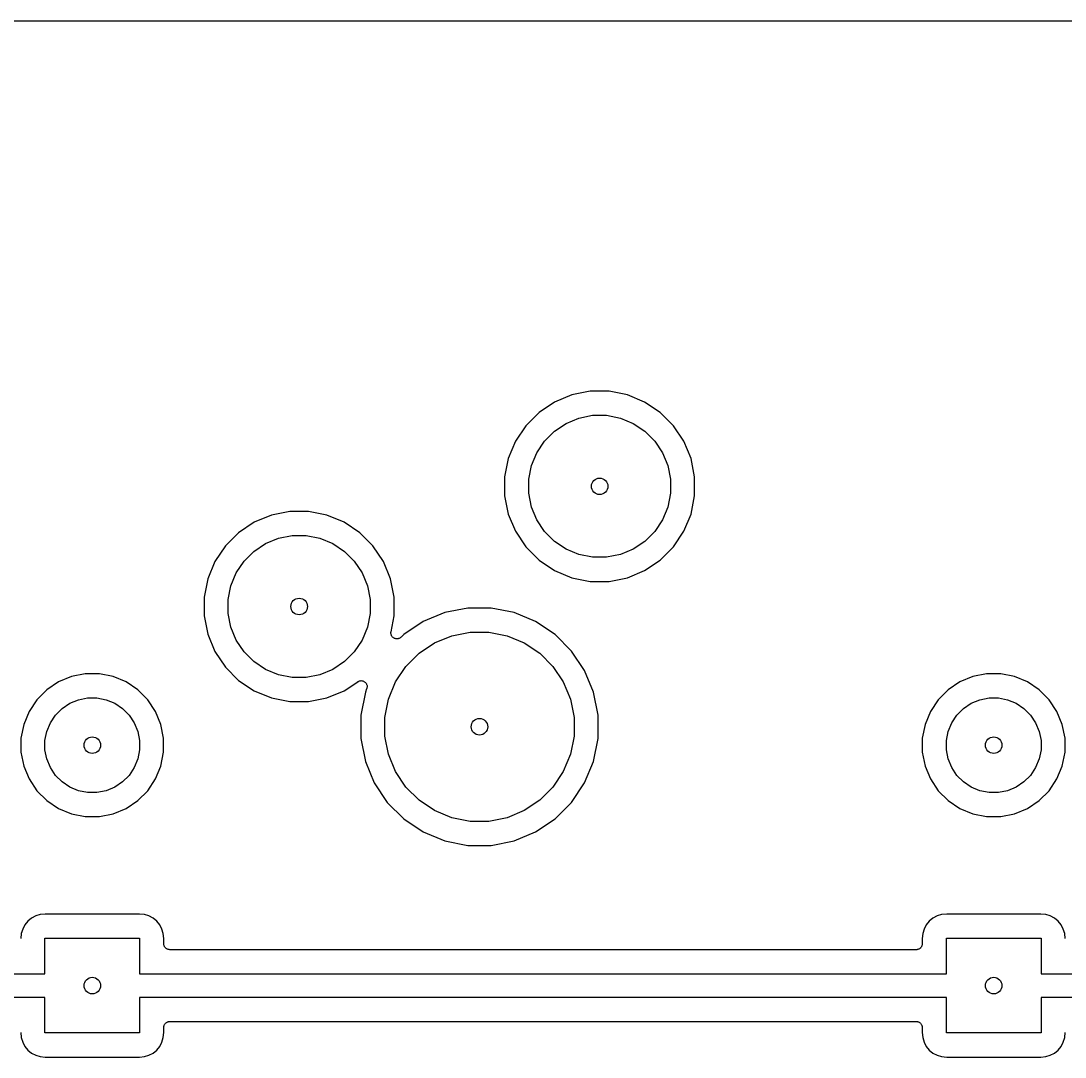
# Model space of a CAD drawing. Extents: x 1.5 to 15, y -8.3 to -3.1.
# Drawn here: x 4.394 to 5.263, y -3.962 to -3.1 of the extents above; entities that cross this region are included whole.
import ezdxf

# ---------------------------------------------------------------- set-up
doc = ezdxf.new("R2010")
doc.units = 0
doc.header["$MEASUREMENT"] = 0
doc.layers.add('BLACK', color=7, linetype='CONTINUOUS')

msp = doc.modelspace()

# ---------------------------------------------------------------- linework, layer by layer
at = {"layer": 'BLACK', "linetype": 'CONTINUOUS'}
for p, q in [((1.50728, -3.10002), (6.49236, -3.10002)), ((4.85253, -3.41119), (4.83814, -3.41715)), ((4.8678, -3.40815), (4.85253, -3.41119)), ((4.88338, -3.40815), (4.8678, -3.40815)), ((4.89865, -3.41119), (4.88338, -3.40815)), ((4.91304, -3.41715), (4.89865, -3.41119)), ((4.83814, -3.41715), (4.8252, -3.4258)), ((4.92599, -3.4258), (4.91304, -3.41715)), ((4.8252, -3.4258), (4.81418, -3.43681)), ((4.84762, -3.43487), (4.85836, -3.43042)), ((4.85836, -3.43042), (4.86977, -3.42815)), ((4.86977, -3.42815), (4.88141, -3.42815)), ((4.88141, -3.42815), (4.89282, -3.43042)), ((4.89282, -3.43042), (4.90356, -3.43487)), ((4.937, -3.43681), (4.92599, -3.4258)), ((4.81418, -3.43681), (4.80553, -3.44976)), ((4.83795, -3.44133), (4.84762, -3.43487)), ((4.90356, -3.43487), (4.91324, -3.44133)), ((4.94565, -3.44976), (4.937, -3.43681)), ((4.82972, -3.44956), (4.83795, -3.44133)), ((4.91324, -3.44133), (4.92146, -3.44956)), ((4.80553, -3.44976), (4.79957, -3.46415)), ((4.82326, -3.45923), (4.82972, -3.44956)), ((4.92146, -3.44956), (4.92792, -3.45923)), ((4.95161, -3.46415), (4.94565, -3.44976)), ((4.79957, -3.46415), (4.79654, -3.47942)), ((4.8188, -3.46998), (4.82326, -3.45923)), ((4.92792, -3.45923), (4.93238, -3.46998)), ((4.95465, -3.47942), (4.95161, -3.46415)), ((4.81654, -3.48139), (4.8188, -3.46998)), ((4.93238, -3.46998), (4.93465, -3.48139)), ((4.79654, -3.47942), (4.79654, -3.49499)), ((4.81654, -3.49302), (4.81654, -3.48139)), ((4.93465, -3.48139), (4.93465, -3.49302)), ((4.95465, -3.49499), (4.95465, -3.47942)), ((4.79654, -3.49499), (4.79957, -3.51026)), ((4.8188, -3.50443), (4.81654, -3.49302)), ((4.93465, -3.49302), (4.93238, -3.50443)), ((4.95161, -3.51026), (4.95465, -3.49499)), ((4.6178, -3.50815), (4.60253, -3.51119)), ((4.63338, -3.50815), (4.6178, -3.50815)), ((4.64865, -3.51119), (4.63338, -3.50815)), ((4.82326, -3.51518), (4.8188, -3.50443)), ((4.93238, -3.50443), (4.92792, -3.51518)), ((4.58814, -3.51715), (4.5752, -3.5258)), ((4.60253, -3.51119), (4.58814, -3.51715)), ((4.66304, -3.51715), (4.64865, -3.51119)), ((4.67599, -3.5258), (4.66304, -3.51715)), ((4.79957, -3.51026), (4.80553, -3.52465)), ((4.82972, -3.52485), (4.82326, -3.51518)), ((4.92792, -3.51518), (4.92146, -3.52485)), ((4.94565, -3.52465), (4.95161, -3.51026)), ((4.5752, -3.5258), (4.56418, -3.53681)), ((4.687, -3.53681), (4.67599, -3.5258)), ((4.80553, -3.52465), (4.81418, -3.5376)), ((4.83795, -3.53308), (4.82972, -3.52485)), ((4.92146, -3.52485), (4.91324, -3.53308)), ((4.937, -3.5376), (4.94565, -3.52465)), ((4.58795, -3.54133), (4.59762, -3.53487)), ((4.59762, -3.53487), (4.60836, -3.53042)), ((4.60836, -3.53042), (4.61977, -3.52815)), ((4.61977, -3.52815), (4.63141, -3.52815)), ((4.63141, -3.52815), (4.64282, -3.53042)), ((4.64282, -3.53042), (4.65356, -3.53487)), ((4.65356, -3.53487), (4.66324, -3.54133)), ((4.84762, -3.53954), (4.83795, -3.53308)), ((4.91324, -3.53308), (4.90356, -3.53954)), ((4.56418, -3.53681), (4.55553, -3.54976)), ((4.57972, -3.54956), (4.58795, -3.54133)), ((4.66324, -3.54133), (4.67146, -3.54956)), ((4.69565, -3.54976), (4.687, -3.53681)), ((4.81418, -3.5376), (4.8252, -3.54861)), ((4.85836, -3.54399), (4.84762, -3.53954)), ((4.86977, -3.54626), (4.85836, -3.54399)), ((4.89282, -3.54399), (4.88141, -3.54626)), ((4.90356, -3.53954), (4.89282, -3.54399)), ((4.92599, -3.54861), (4.937, -3.5376)), ((4.55553, -3.54976), (4.54957, -3.56415)), ((4.57326, -3.55923), (4.57972, -3.54956)), ((4.67146, -3.54956), (4.67792, -3.55923)), ((4.70161, -3.56415), (4.69565, -3.54976)), ((4.8252, -3.54861), (4.83814, -3.55726)), ((4.88141, -3.54626), (4.86977, -3.54626)), ((4.91304, -3.55726), (4.92599, -3.54861)), ((4.5688, -3.56998), (4.57326, -3.55923)), ((4.67792, -3.55923), (4.68238, -3.56998)), ((4.83814, -3.55726), (4.85253, -3.56322)), ((4.89865, -3.56322), (4.91304, -3.55726)), ((4.54957, -3.56415), (4.54654, -3.57942)), ((4.56654, -3.58139), (4.5688, -3.56998)), ((4.68238, -3.56998), (4.68465, -3.58139)), ((4.70465, -3.57942), (4.70161, -3.56415)), ((4.85253, -3.56322), (4.8678, -3.56626)), ((4.8678, -3.56626), (4.88338, -3.56626)), ((4.88338, -3.56626), (4.89865, -3.56322)), ((4.54654, -3.57942), (4.54654, -3.59499)), ((4.70465, -3.59499), (4.70465, -3.57942)), ((4.56654, -3.59302), (4.56654, -3.58139)), ((4.68465, -3.58139), (4.68465, -3.59302)), ((4.54654, -3.59499), (4.54957, -3.61026)), ((4.5688, -3.60443), (4.56654, -3.59302)), ((4.68465, -3.59302), (4.68238, -3.60443)), ((4.70202, -3.60818), (4.70465, -3.59499)), ((4.74679, -3.59226), (4.72882, -3.5997)), ((4.76587, -3.58846), (4.74679, -3.59226)), ((4.78532, -3.58846), (4.76587, -3.58846)), ((4.80439, -3.59226), (4.78532, -3.58846)), ((4.82236, -3.5997), (4.80439, -3.59226)), ((4.57326, -3.61518), (4.5688, -3.60443)), ((4.68238, -3.60443), (4.67792, -3.61518)), ((4.72882, -3.5997), (4.71265, -3.61051)), ((4.83853, -3.61051), (4.82236, -3.5997)), ((4.54957, -3.61026), (4.55553, -3.62465)), ((4.70193, -3.60914), (4.70197, -3.60866)), ((4.70193, -3.60915), (4.70193, -3.60914)), ((4.70197, -3.60963), (4.70193, -3.60915)), ((4.70193, -3.60915), (4.70193, -3.60915)), ((4.70197, -3.60866), (4.70202, -3.60818)), ((4.70202, -3.61011), (4.70197, -3.60963)), ((4.70202, -3.61012), (4.70202, -3.61011)), ((4.70202, -3.61013), (4.70202, -3.61012)), ((4.70216, -3.61059), (4.70202, -3.61013)), ((4.7023, -3.61105), (4.70216, -3.61059)), ((4.7023, -3.61106), (4.7023, -3.61105)), ((4.7023, -3.61105), (4.7023, -3.61105)), ((4.70253, -3.61149), (4.7023, -3.61106)), ((4.70275, -3.61191), (4.70253, -3.61149)), ((4.70276, -3.61192), (4.70275, -3.61191)), ((4.70306, -3.61229), (4.70276, -3.61192)), ((4.70276, -3.61192), (4.70276, -3.61192)), ((4.70337, -3.61267), (4.70306, -3.61229)), ((4.70337, -3.61268), (4.70337, -3.61267)), ((4.70337, -3.61267), (4.70337, -3.61267)), ((4.70374, -3.61298), (4.70337, -3.61268)), ((4.70411, -3.61329), (4.70374, -3.61298)), ((4.70412, -3.6133), (4.70411, -3.61329)), ((4.70413, -3.6133), (4.70412, -3.6133)), ((4.70455, -3.61353), (4.70413, -3.6133)), ((4.70497, -3.61376), (4.70455, -3.61353)), ((4.70498, -3.61376), (4.70497, -3.61376)), ((4.70498, -3.61377), (4.70498, -3.61376)), ((4.70545, -3.61391), (4.70498, -3.61377)), ((4.7059, -3.61405), (4.70545, -3.61391)), ((4.70591, -3.61405), (4.7059, -3.61405)), ((4.70592, -3.61406), (4.70591, -3.61405)), ((4.7064, -3.61411), (4.70592, -3.61406)), ((4.70687, -3.61416), (4.7064, -3.61411)), ((4.70688, -3.61416), (4.70687, -3.61416)), ((4.70689, -3.61416), (4.70688, -3.61416)), ((4.70736, -3.61412), (4.70689, -3.61416)), ((4.70785, -3.61407), (4.70736, -3.61412)), ((4.70786, -3.61407), (4.70785, -3.61407)), ((4.70785, -3.61407), (4.70785, -3.61407)), ((4.70832, -3.61394), (4.70786, -3.61407)), ((4.70878, -3.6138), (4.70832, -3.61394)), ((4.70879, -3.6138), (4.70878, -3.6138)), ((4.70923, -3.61357), (4.70879, -3.6138)), ((4.70879, -3.6138), (4.70879, -3.6138)), ((4.70965, -3.61335), (4.70923, -3.61357)), ((4.70966, -3.61335), (4.70965, -3.61335)), ((4.70965, -3.61335), (4.70965, -3.61335)), ((4.71003, -3.61304), (4.70966, -3.61335)), ((4.71041, -3.61274), (4.71003, -3.61304)), ((4.71042, -3.61273), (4.71041, -3.61274)), ((4.71046, -3.61269), (4.71042, -3.61273)), ((4.71042, -3.61273), (4.71042, -3.61273)), ((4.71042, -3.61273), (4.71042, -3.61273)), ((4.71265, -3.61051), (4.71046, -3.61269)), ((4.73829, -3.61743), (4.75262, -3.61149)), ((4.75262, -3.61149), (4.76784, -3.60846)), ((4.76784, -3.60846), (4.78335, -3.60846)), ((4.78335, -3.60846), (4.79856, -3.61149)), ((4.79856, -3.61149), (4.81289, -3.61743)), ((4.85229, -3.62426), (4.83853, -3.61051)), ((4.57972, -3.62485), (4.57326, -3.61518)), ((4.67792, -3.61518), (4.67146, -3.62485)), ((4.7254, -3.62604), (4.73829, -3.61743)), ((4.81289, -3.61743), (4.82578, -3.62604)), ((4.55553, -3.62465), (4.56418, -3.6376)), ((4.58795, -3.63308), (4.57972, -3.62485)), ((4.67146, -3.62485), (4.66324, -3.63308)), ((4.71443, -3.63701), (4.7254, -3.62604)), ((4.82578, -3.62604), (4.83675, -3.63701)), ((4.86309, -3.64043), (4.85229, -3.62426)), ((4.56418, -3.6376), (4.5752, -3.64861)), ((4.59762, -3.63954), (4.58795, -3.63308)), ((4.60836, -3.64399), (4.59762, -3.63954)), ((4.65356, -3.63954), (4.64282, -3.64399)), ((4.66324, -3.63308), (4.65356, -3.63954)), ((4.70581, -3.64991), (4.71443, -3.63701)), ((4.83675, -3.63701), (4.84537, -3.64991)), ((4.87054, -3.6584), (4.86309, -3.64043)), ((4.43615, -3.64547), (4.42534, -3.64995)), ((4.44762, -3.64319), (4.43615, -3.64547)), ((4.45931, -3.64319), (4.44762, -3.64319)), ((4.47078, -3.64547), (4.45931, -3.64319)), ((4.48159, -3.64995), (4.47078, -3.64547)), ((4.5752, -3.64861), (4.58814, -3.65726)), ((4.61977, -3.64626), (4.60836, -3.64399)), ((4.63141, -3.64626), (4.61977, -3.64626)), ((4.64282, -3.64399), (4.63141, -3.64626)), ((4.67482, -3.64945), (4.67524, -3.64923)), ((4.67524, -3.64923), (4.67525, -3.64923)), ((4.67525, -3.64923), (4.67526, -3.64923)), ((4.67526, -3.64923), (4.67572, -3.6491)), ((4.67572, -3.6491), (4.67618, -3.64896)), ((4.67618, -3.64896), (4.67619, -3.64896)), ((4.67619, -3.64896), (4.67667, -3.64892)), ((4.67619, -3.64896), (4.67619, -3.64896)), ((4.67667, -3.64892), (4.67715, -3.64887)), ((4.67715, -3.64887), (4.67716, -3.64887)), ((4.67716, -3.64887), (4.67717, -3.64887)), ((4.67717, -3.64887), (4.67766, -3.64893)), ((4.67766, -3.64893), (4.67812, -3.64898)), ((4.67812, -3.64898), (4.67813, -3.64898)), ((4.67813, -3.64898), (4.67814, -3.64898)), ((4.67814, -3.64898), (4.67861, -3.64913)), ((4.67861, -3.64913), (4.67905, -3.64927)), ((5.18615, -3.64547), (5.17534, -3.64995)), ((5.19762, -3.64319), (5.18615, -3.64547)), ((5.20931, -3.64319), (5.19762, -3.64319)), ((5.22078, -3.64547), (5.20931, -3.64319)), ((5.23159, -3.64995), (5.22078, -3.64547)), ((4.41562, -3.65644), (4.40735, -3.66471)), ((4.42534, -3.64995), (4.41562, -3.65644)), ((4.49131, -3.65644), (4.48159, -3.64995)), ((4.49958, -3.66471), (4.49131, -3.65644)), ((4.58814, -3.65726), (4.60253, -3.66322)), ((4.64865, -3.66322), (4.66304, -3.65726)), ((4.66304, -3.65726), (4.67433, -3.64972)), ((4.67433, -3.64972), (4.67438, -3.64968)), ((4.67438, -3.64968), (4.67438, -3.64968)), ((4.67438, -3.64968), (4.67438, -3.64968)), ((4.67438, -3.64968), (4.67439, -3.64968)), ((4.67439, -3.64968), (4.67482, -3.64945)), ((4.67905, -3.64927), (4.67906, -3.64927)), ((4.67906, -3.64927), (4.67907, -3.64927)), ((4.67907, -3.64927), (4.6795, -3.64951)), ((4.6795, -3.64951), (4.67991, -3.64973)), ((4.67991, -3.64973), (4.67992, -3.64974)), ((4.67992, -3.64974), (4.67992, -3.64974)), ((4.67992, -3.64974), (4.6803, -3.65005)), ((4.6803, -3.65005), (4.68066, -3.65036)), ((4.68173, -3.65579), (4.68064, -3.6584)), ((4.68066, -3.65036), (4.68067, -3.65036)), ((4.68067, -3.65036), (4.68067, -3.65037)), ((4.68067, -3.65037), (4.68098, -3.65074)), ((4.68098, -3.65074), (4.68128, -3.65111)), ((4.68128, -3.65111), (4.68128, -3.65112)), ((4.68128, -3.65112), (4.68129, -3.65112)), ((4.68129, -3.65112), (4.68152, -3.65156)), ((4.68152, -3.65156), (4.68174, -3.65198)), ((4.68187, -3.65533), (4.68173, -3.65579)), ((4.68174, -3.65198), (4.68174, -3.65198)), ((4.68174, -3.65198), (4.68174, -3.65199)), ((4.68174, -3.65199), (4.68188, -3.65246)), ((4.68201, -3.65487), (4.68187, -3.65533)), ((4.68188, -3.65246), (4.68202, -3.65291)), ((4.68206, -3.65438), (4.68201, -3.65485)), ((4.68201, -3.65485), (4.68201, -3.65486)), ((4.68201, -3.65486), (4.68201, -3.65487)), ((4.68202, -3.65291), (4.68202, -3.65292)), ((4.68202, -3.65292), (4.68202, -3.65292)), ((4.68202, -3.65292), (4.68206, -3.65342)), ((4.68206, -3.65342), (4.68211, -3.65388)), ((4.68211, -3.65389), (4.68206, -3.65438)), ((4.68211, -3.65388), (4.68211, -3.65389)), ((4.68211, -3.65389), (4.68211, -3.65389)), ((4.69988, -3.66424), (4.70581, -3.64991)), ((4.84537, -3.64991), (4.8513, -3.66424)), ((5.16562, -3.65644), (5.15735, -3.66471)), ((5.17534, -3.64995), (5.16562, -3.65644)), ((5.24131, -3.65644), (5.23159, -3.64995)), ((5.24958, -3.66471), (5.24131, -3.65644)), ((4.40735, -3.66471), (4.40085, -3.67444)), ((4.43482, -3.66767), (4.44198, -3.6647)), ((4.44198, -3.6647), (4.44959, -3.66319)), ((4.44959, -3.66319), (4.45734, -3.66319)), ((4.45734, -3.66319), (4.46495, -3.6647)), ((4.46495, -3.6647), (4.47211, -3.66767)), ((4.50608, -3.67444), (4.49958, -3.66471)), ((4.60253, -3.66322), (4.6178, -3.66626)), ((4.6178, -3.66626), (4.63338, -3.66626)), ((4.63338, -3.66626), (4.64865, -3.66322)), ((4.68064, -3.6584), (4.67685, -3.67748)), ((4.69685, -3.67945), (4.69988, -3.66424)), ((4.8513, -3.66424), (4.85433, -3.67945)), ((4.87433, -3.67748), (4.87054, -3.6584)), ((5.15735, -3.66471), (5.15085, -3.67444)), ((5.18482, -3.66767), (5.19198, -3.6647)), ((5.19198, -3.6647), (5.19959, -3.66319)), ((5.19959, -3.66319), (5.20734, -3.66319)), ((5.20734, -3.66319), (5.21495, -3.6647)), ((5.21495, -3.6647), (5.22211, -3.66767)), ((5.25608, -3.67444), (5.24958, -3.66471)), ((4.40085, -3.67444), (4.39638, -3.68524)), ((4.42288, -3.67746), (4.42837, -3.67198)), ((4.42837, -3.67198), (4.43482, -3.66767)), ((4.47211, -3.66767), (4.47856, -3.67198)), ((4.47856, -3.67198), (4.48405, -3.67746)), ((4.51055, -3.68524), (4.50608, -3.67444)), ((5.15085, -3.67444), (5.14638, -3.68524)), ((5.17288, -3.67746), (5.17837, -3.67198)), ((5.17837, -3.67198), (5.18482, -3.66767)), ((5.22211, -3.66767), (5.22856, -3.67198)), ((5.22856, -3.67198), (5.23405, -3.67746)), ((5.26055, -3.68524), (5.25608, -3.67444)), ((4.41561, -3.69108), (4.41858, -3.68391)), ((4.41858, -3.68391), (4.42288, -3.67746)), ((4.48405, -3.67746), (4.48835, -3.68391)), ((4.48835, -3.68391), (4.49132, -3.69108)), ((4.67685, -3.67748), (4.67685, -3.69693)), ((4.69685, -3.69496), (4.69685, -3.67945)), ((4.85433, -3.67945), (4.85433, -3.69496)), ((4.87433, -3.69693), (4.87433, -3.67748)), ((5.16561, -3.69108), (5.16858, -3.68391)), ((5.16858, -3.68391), (5.17288, -3.67746)), ((5.23405, -3.67746), (5.23835, -3.68391)), ((5.23835, -3.68391), (5.24132, -3.69108)), ((4.39638, -3.68524), (4.39409, -3.69671)), ((4.41409, -3.69868), (4.41561, -3.69108)), ((4.49132, -3.69108), (4.49283, -3.69868)), ((4.51283, -3.69671), (4.51055, -3.68524)), ((5.14638, -3.68524), (5.14409, -3.69671)), ((5.16409, -3.69868), (5.16561, -3.69108)), ((5.24132, -3.69108), (5.24283, -3.69868)), ((5.26283, -3.69671), (5.26055, -3.68524)), ((4.39409, -3.69671), (4.39409, -3.70841)), ((4.41409, -3.70644), (4.41409, -3.69868)), ((4.49283, -3.69868), (4.49283, -3.70644)), ((4.51283, -3.70841), (4.51283, -3.69671)), ((4.67685, -3.69693), (4.68064, -3.71601)), ((4.69988, -3.71017), (4.69685, -3.69496)), ((4.85433, -3.69496), (4.8513, -3.71017)), ((4.87054, -3.71601), (4.87433, -3.69693)), ((5.14409, -3.69671), (5.14409, -3.70841)), ((5.16409, -3.70644), (5.16409, -3.69868)), ((5.24283, -3.69868), (5.24283, -3.70644)), ((5.26283, -3.70841), (5.26283, -3.69671)), ((4.39409, -3.70841), (4.39638, -3.71988)), ((4.41561, -3.71404), (4.41409, -3.70644)), ((4.49283, -3.70644), (4.49132, -3.71404)), ((4.51055, -3.71988), (4.51283, -3.70841)), ((5.14409, -3.70841), (5.14638, -3.71988)), ((5.16561, -3.71404), (5.16409, -3.70644)), ((5.24283, -3.70644), (5.24132, -3.71404)), ((5.26055, -3.71988), (5.26283, -3.70841)), ((4.41858, -3.72121), (4.41561, -3.71404)), ((4.49132, -3.71404), (4.48835, -3.72121)), ((4.68064, -3.71601), (4.68809, -3.73398)), ((4.70581, -3.7245), (4.69988, -3.71017)), ((4.8513, -3.71017), (4.84537, -3.7245)), ((4.86309, -3.73398), (4.87054, -3.71601)), ((5.16858, -3.72121), (5.16561, -3.71404)), ((5.24132, -3.71404), (5.23835, -3.72121)), ((4.39638, -3.71988), (4.40085, -3.73068)), ((4.42288, -3.72766), (4.41858, -3.72121)), ((4.48835, -3.72121), (4.48405, -3.72766)), ((4.50608, -3.73068), (4.51055, -3.71988)), ((4.71443, -3.7374), (4.70581, -3.7245)), ((4.84537, -3.7245), (4.83675, -3.7374)), ((5.14638, -3.71988), (5.15085, -3.73068)), ((5.17288, -3.72766), (5.16858, -3.72121)), ((5.23835, -3.72121), (5.23405, -3.72766)), ((5.25608, -3.73068), (5.26055, -3.71988)), ((4.40085, -3.73068), (4.40735, -3.74041)), ((4.42837, -3.73314), (4.42288, -3.72766)), ((4.43482, -3.73745), (4.42837, -3.73314)), ((4.47856, -3.73314), (4.47211, -3.73745)), ((4.48405, -3.72766), (4.47856, -3.73314)), ((4.49958, -3.74041), (4.50608, -3.73068)), ((4.68809, -3.73398), (4.69889, -3.75015)), ((4.85229, -3.75015), (4.86309, -3.73398)), ((5.15085, -3.73068), (5.15735, -3.74041)), ((5.17837, -3.73314), (5.17288, -3.72766)), ((5.18482, -3.73745), (5.17837, -3.73314)), ((5.22856, -3.73314), (5.22211, -3.73745)), ((5.23405, -3.72766), (5.22856, -3.73314)), ((5.24958, -3.74041), (5.25608, -3.73068)), ((4.40735, -3.74041), (4.41562, -3.74867)), ((4.44198, -3.74042), (4.43482, -3.73745)), ((4.44959, -3.74193), (4.44198, -3.74042)), ((4.45734, -3.74193), (4.44959, -3.74193)), ((4.46495, -3.74042), (4.45734, -3.74193)), ((4.47211, -3.73745), (4.46495, -3.74042)), ((4.49131, -3.74867), (4.49958, -3.74041)), ((4.7254, -3.74837), (4.71443, -3.7374)), ((4.83675, -3.7374), (4.82578, -3.74837)), ((5.15735, -3.74041), (5.16562, -3.74867)), ((5.19198, -3.74042), (5.18482, -3.73745)), ((5.19959, -3.74193), (5.19198, -3.74042)), ((5.20734, -3.74193), (5.19959, -3.74193)), ((5.21495, -3.74042), (5.20734, -3.74193)), ((5.22211, -3.73745), (5.21495, -3.74042)), ((5.24131, -3.74867), (5.24958, -3.74041)), ((4.41562, -3.74867), (4.42534, -3.75517)), ((4.48159, -3.75517), (4.49131, -3.74867)), ((4.69889, -3.75015), (4.71265, -3.7639)), ((4.73829, -3.75698), (4.7254, -3.74837)), ((4.82578, -3.74837), (4.81289, -3.75698)), ((4.83853, -3.7639), (4.85229, -3.75015)), ((5.16562, -3.74867), (5.17534, -3.75517)), ((5.23159, -3.75517), (5.24131, -3.74867)), ((4.42534, -3.75517), (4.43615, -3.75965)), ((4.43615, -3.75965), (4.44762, -3.76193)), ((4.44762, -3.76193), (4.45931, -3.76193)), ((4.45931, -3.76193), (4.47078, -3.75965)), ((4.47078, -3.75965), (4.48159, -3.75517)), ((4.75262, -3.76292), (4.73829, -3.75698)), ((4.81289, -3.75698), (4.79856, -3.76292)), ((5.17534, -3.75517), (5.18615, -3.75965)), ((5.18615, -3.75965), (5.19762, -3.76193)), ((5.19762, -3.76193), (5.20931, -3.76193)), ((5.20931, -3.76193), (5.22078, -3.75965)), ((5.22078, -3.75965), (5.23159, -3.75517)), ((4.71265, -3.7639), (4.72882, -3.77471)), ((4.76784, -3.76594), (4.75262, -3.76292)), ((4.78335, -3.76594), (4.76784, -3.76594)), ((4.79856, -3.76292), (4.78335, -3.76594)), ((4.82236, -3.77471), (4.83853, -3.7639)), ((4.72882, -3.77471), (4.74679, -3.78215)), ((4.80439, -3.78215), (4.82236, -3.77471)), ((4.74679, -3.78215), (4.76587, -3.78594)), ((4.76587, -3.78594), (4.78532, -3.78594)), ((4.78532, -3.78594), (4.80439, -3.78215)), ((4.39988, -3.84898), (4.39738, -3.85202)), ((4.40293, -3.84648), (4.39988, -3.84898)), ((4.4064, -3.84462), (4.40293, -3.84648)), ((4.41017, -3.84348), (4.4064, -3.84462)), ((4.41434, -3.84307), (4.41017, -3.84348)), ((4.49259, -3.84307), (4.41434, -3.84307)), ((4.49676, -3.84348), (4.49259, -3.84307)), ((4.50053, -3.84462), (4.49676, -3.84348)), ((4.504, -3.84648), (4.50053, -3.84462)), ((4.50705, -3.84898), (4.504, -3.84648)), ((4.50954, -3.85202), (4.50705, -3.84898)), ((5.14988, -3.84898), (5.14738, -3.85202)), ((5.15293, -3.84648), (5.14988, -3.84898)), ((5.1564, -3.84462), (5.15293, -3.84648)), ((5.16017, -3.84348), (5.1564, -3.84462)), ((5.16434, -3.84307), (5.16017, -3.84348)), ((5.24259, -3.84307), (5.16434, -3.84307)), ((5.24676, -3.84348), (5.24259, -3.84307)), ((5.25053, -3.84462), (5.24676, -3.84348)), ((5.254, -3.84648), (5.25053, -3.84462)), ((5.25705, -3.84898), (5.254, -3.84648)), ((5.25954, -3.85202), (5.25705, -3.84898)), ((4.39553, -3.8555), (4.39438, -3.85927)), ((4.39738, -3.85202), (4.39553, -3.8555)), ((4.5114, -3.8555), (4.50954, -3.85202)), ((4.51255, -3.85927), (4.5114, -3.8555)), ((5.14553, -3.8555), (5.14438, -3.85927)), ((5.14738, -3.85202), (5.14553, -3.8555)), ((5.2614, -3.8555), (5.25954, -3.85202)), ((5.26255, -3.85927), (5.2614, -3.8555)), ((4.39438, -3.85927), (4.39397, -3.86343)), ((4.41409, -3.89272), (4.41409, -3.86319)), ((4.41409, -3.86319), (4.49283, -3.86319)), ((4.49283, -3.86319), (4.49283, -3.89272)), ((4.51296, -3.86343), (4.51255, -3.85927)), ((4.51296, -3.86772), (4.51296, -3.86343)), ((5.14438, -3.85927), (5.14397, -3.86343)), ((5.14397, -3.86343), (5.14397, -3.86772)), ((5.16409, -3.89272), (5.16409, -3.86319)), ((5.16409, -3.86319), (5.24283, -3.86319)), ((5.24283, -3.86319), (5.24283, -3.89272)), ((5.26296, -3.86343), (5.26255, -3.85927)), ((4.513, -3.86819), (4.51296, -3.86772)), ((4.51304, -3.86865), (4.513, -3.86819)), ((4.51305, -3.86867), (4.51304, -3.86865)), ((4.51305, -3.86869), (4.51305, -3.86867)), ((4.51319, -3.86914), (4.51305, -3.86869)), ((4.51332, -3.86959), (4.51319, -3.86914)), ((4.51333, -3.86961), (4.51332, -3.86959)), ((4.51333, -3.86962), (4.51333, -3.86961)), ((4.51355, -3.87004), (4.51333, -3.86962)), ((4.51377, -3.87045), (4.51355, -3.87004)), ((4.51378, -3.87047), (4.51377, -3.87045)), ((4.51379, -3.87048), (4.51378, -3.87047)), ((4.51409, -3.87085), (4.51379, -3.87048)), ((4.51438, -3.87121), (4.51409, -3.87085)), ((4.5144, -3.87123), (4.51438, -3.87121)), ((4.51441, -3.87124), (4.5144, -3.87123)), ((4.51477, -3.87154), (4.51441, -3.87124)), ((4.51513, -3.87184), (4.51477, -3.87154)), ((4.51515, -3.87185), (4.51513, -3.87184)), ((4.51516, -3.87186), (4.51515, -3.87185)), ((4.51557, -3.87209), (4.51516, -3.87186)), ((4.51599, -3.87231), (4.51557, -3.87209)), ((4.516, -3.87232), (4.51599, -3.87231)), ((4.51602, -3.87233), (4.516, -3.87232)), ((4.51647, -3.87246), (4.51602, -3.87233)), ((4.51692, -3.87261), (4.51647, -3.87246)), ((4.51693, -3.87261), (4.51692, -3.87261)), ((4.51695, -3.87261), (4.51693, -3.87261)), ((4.51742, -3.87266), (4.51695, -3.87261)), ((4.51789, -3.87272), (4.51742, -3.87266)), ((4.51792, -3.87272), (4.51789, -3.87272)), ((4.51796, -3.87272), (4.51792, -3.87272)), ((4.51792, -3.87272), (4.51792, -3.87272)), ((4.51792, -3.87272), (4.51792, -3.87272)), ((5.13897, -3.87272), (4.51796, -3.87272)), ((5.13944, -3.87267), (5.13897, -3.87272)), ((5.13991, -3.87263), (5.13944, -3.87267)), ((5.13993, -3.87262), (5.13991, -3.87263)), ((5.13994, -3.87262), (5.13993, -3.87262)), ((5.1404, -3.87248), (5.13994, -3.87262)), ((5.14085, -3.87235), (5.1404, -3.87248)), ((5.14086, -3.87234), (5.14085, -3.87235)), ((5.14088, -3.87234), (5.14086, -3.87234)), ((5.14129, -3.87212), (5.14088, -3.87234)), ((5.14171, -3.8719), (5.14129, -3.87212)), ((5.14173, -3.87189), (5.14171, -3.8719)), ((5.14174, -3.87188), (5.14173, -3.87189)), ((5.14211, -3.87158), (5.14174, -3.87188)), ((5.14247, -3.87129), (5.14211, -3.87158)), ((5.14248, -3.87128), (5.14247, -3.87129)), ((5.1425, -3.87126), (5.14248, -3.87128)), ((5.1428, -3.8709), (5.1425, -3.87126)), ((5.1431, -3.87054), (5.1428, -3.8709)), ((5.14311, -3.87053), (5.1431, -3.87054)), ((5.14312, -3.87051), (5.14311, -3.87053)), ((5.14334, -3.8701), (5.14312, -3.87051)), ((5.14357, -3.86969), (5.14334, -3.8701)), ((5.14358, -3.86965), (5.14357, -3.86967)), ((5.14357, -3.86967), (5.14357, -3.86969)), ((5.14372, -3.8692), (5.14358, -3.86965)), ((5.14386, -3.86876), (5.14372, -3.8692)), ((5.14387, -3.86874), (5.14386, -3.86876)), ((5.14392, -3.86826), (5.14387, -3.86872)), ((5.14387, -3.86872), (5.14387, -3.86874)), ((5.14397, -3.86779), (5.14392, -3.86826)), ((5.14397, -3.86772), (5.14397, -3.86775)), ((5.14397, -3.86775), (5.14397, -3.86775)), ((5.14397, -3.86775), (5.14397, -3.86775)), ((5.14397, -3.86775), (5.14397, -3.86779)), ((3.74283, -3.89272), (4.41409, -3.89272)), ((4.49283, -3.89272), (5.16409, -3.89272)), ((5.24283, -3.89272), (5.74023, -3.89272)), ((4.41409, -3.9124), (3.74283, -3.9124)), ((4.41409, -3.94193), (4.41409, -3.9124)), ((5.16409, -3.9124), (4.49283, -3.9124)), ((4.49283, -3.9124), (4.49283, -3.94193)), ((5.16409, -3.94193), (5.16409, -3.9124)), ((5.74382, -3.9124), (5.24283, -3.9124)), ((5.24283, -3.9124), (5.24283, -3.94193)), ((4.51306, -3.93636), (4.51321, -3.93591)), ((4.51321, -3.93591), (4.51335, -3.93546)), ((4.51335, -3.93545), (4.51336, -3.93543)), ((4.51335, -3.93546), (4.51335, -3.93545)), ((4.51336, -3.93543), (4.51359, -3.93502)), ((4.51359, -3.93502), (4.51381, -3.93461)), ((4.51381, -3.93461), (4.51382, -3.93459)), ((4.51382, -3.93459), (4.51383, -3.93458)), ((4.51383, -3.93458), (4.51413, -3.93422)), ((4.51413, -3.93422), (4.51443, -3.93385)), ((4.51443, -3.93385), (4.51445, -3.93384)), ((4.51445, -3.93384), (4.51446, -3.93383)), ((4.51446, -3.93383), (4.51482, -3.93353)), ((4.51482, -3.93353), (4.51519, -3.93324)), ((4.51519, -3.93324), (4.5152, -3.93323)), ((4.5152, -3.93323), (4.51522, -3.93322)), ((4.51522, -3.93322), (4.51563, -3.933)), ((4.51563, -3.933), (4.51605, -3.93278)), ((4.51605, -3.93278), (4.51607, -3.93277)), ((4.51607, -3.93277), (4.51608, -3.93277)), ((4.51608, -3.93277), (4.51653, -3.93263)), ((4.51653, -3.93263), (4.51698, -3.9325)), ((4.51698, -3.9325), (4.517, -3.9325)), ((4.517, -3.9325), (4.51702, -3.93249)), ((4.51702, -3.93249), (4.51749, -3.93245)), ((4.51749, -3.93245), (4.51796, -3.9324)), ((4.51796, -3.9324), (5.13897, -3.9324)), ((5.13897, -3.9324), (5.13901, -3.9324)), ((5.13901, -3.9324), (5.13901, -3.9324)), ((5.13901, -3.9324), (5.13901, -3.9324)), ((5.13901, -3.9324), (5.13904, -3.9324)), ((5.13904, -3.9324), (5.13951, -3.93245)), ((5.13951, -3.93245), (5.13998, -3.9325)), ((5.13998, -3.9325), (5.14, -3.93251)), ((5.14, -3.93251), (5.14001, -3.93251)), ((5.14001, -3.93251), (5.14046, -3.93265)), ((5.14046, -3.93265), (5.14091, -3.93279)), ((5.14091, -3.93279), (5.14093, -3.9328)), ((5.14093, -3.9328), (5.14094, -3.93281)), ((5.14094, -3.93281), (5.14135, -3.93303)), ((5.14135, -3.93303), (5.14177, -3.93326)), ((5.14177, -3.93326), (5.14178, -3.93327)), ((5.14178, -3.93327), (5.1418, -3.93328)), ((5.1418, -3.93328), (5.14216, -3.93358)), ((5.14216, -3.93358), (5.14252, -3.93388)), ((5.14252, -3.93388), (5.14253, -3.93389)), ((5.14253, -3.93389), (5.14255, -3.9339)), ((5.14255, -3.9339), (5.14284, -3.93427)), ((5.14284, -3.93427), (5.14314, -3.93463)), ((5.14314, -3.93463), (5.14315, -3.93465)), ((5.14315, -3.93465), (5.14316, -3.93466)), ((5.14316, -3.93466), (5.14337, -3.93508)), ((5.14337, -3.93508), (5.1436, -3.9355)), ((5.1436, -3.9355), (5.1436, -3.93551)), ((5.1436, -3.93551), (5.14361, -3.93553)), ((5.14361, -3.93553), (5.14374, -3.93598)), ((4.39397, -3.94168), (4.39438, -3.94585)), ((4.49283, -3.94193), (4.41409, -3.94193)), ((4.51255, -3.94585), (4.51296, -3.94168)), ((4.51296, -3.93733), (4.51301, -3.93686)), ((4.51296, -3.93737), (4.51296, -3.93733)), ((4.51296, -3.9374), (4.51296, -3.93737)), ((4.51296, -3.93737), (4.51296, -3.93737)), ((4.51296, -3.93737), (4.51296, -3.93737)), ((4.51296, -3.94168), (4.51296, -3.9374)), ((4.51301, -3.93686), (4.51306, -3.9364)), ((4.51306, -3.93638), (4.51306, -3.93636)), ((4.51306, -3.9364), (4.51306, -3.93638)), ((5.14374, -3.93598), (5.14388, -3.93643)), ((5.14388, -3.93643), (5.14388, -3.93645)), ((5.14388, -3.93645), (5.14388, -3.93646)), ((5.14388, -3.93646), (5.14393, -3.93693)), ((5.14393, -3.93693), (5.14397, -3.9374)), ((5.14397, -3.9374), (5.14397, -3.94168)), ((5.14397, -3.94168), (5.14438, -3.94585)), ((5.24283, -3.94193), (5.16409, -3.94193)), ((5.26255, -3.94585), (5.26296, -3.94168)), ((4.39438, -3.94585), (4.39553, -3.94962)), ((4.39553, -3.94962), (4.39738, -3.95309)), ((4.39738, -3.95309), (4.39988, -3.95614)), ((4.50705, -3.95614), (4.50954, -3.95309)), ((4.50954, -3.95309), (4.5114, -3.94962)), ((4.5114, -3.94962), (4.51255, -3.94585)), ((5.14438, -3.94585), (5.14553, -3.94962)), ((5.14553, -3.94962), (5.14738, -3.95309)), ((5.14738, -3.95309), (5.14988, -3.95614)), ((5.25705, -3.95614), (5.25954, -3.95309)), ((5.25954, -3.95309), (5.2614, -3.94962)), ((5.2614, -3.94962), (5.26255, -3.94585)), ((4.39988, -3.95614), (4.40293, -3.95864)), ((4.40293, -3.95864), (4.4064, -3.9605)), ((4.4064, -3.9605), (4.41017, -3.96164)), ((4.41017, -3.96164), (4.41434, -3.96205)), ((4.49259, -3.96205), (4.49676, -3.96164)), ((4.49676, -3.96164), (4.50053, -3.9605)), ((4.50053, -3.9605), (4.504, -3.95864)), ((4.504, -3.95864), (4.50705, -3.95614)), ((5.14988, -3.95614), (5.15293, -3.95864)), ((5.15293, -3.95864), (5.1564, -3.9605)), ((5.1564, -3.9605), (5.16017, -3.96164)), ((5.16017, -3.96164), (5.16434, -3.96205)), ((5.24259, -3.96205), (5.24676, -3.96164)), ((5.24676, -3.96164), (5.25053, -3.9605)), ((5.25053, -3.9605), (5.254, -3.95864)), ((5.254, -3.95864), (5.25705, -3.95614)), ((4.41434, -3.96205), (4.49259, -3.96205)), ((5.16434, -3.96205), (5.24259, -3.96205))]:
    msp.add_line(p, q, dxfattribs=at)
at = {"layer": 'BLACK'}
for centre in [(4.87559, -3.4872), (4.62559, -3.5872), (4.77559, -3.6872), (4.45346, -3.70256), (5.20346, -3.70256), (4.45346, -3.90256), (5.20346, -3.90256)]:
    msp.add_circle(centre, 0.00689, dxfattribs=at)

doc.saveas('drawing.dxf')
